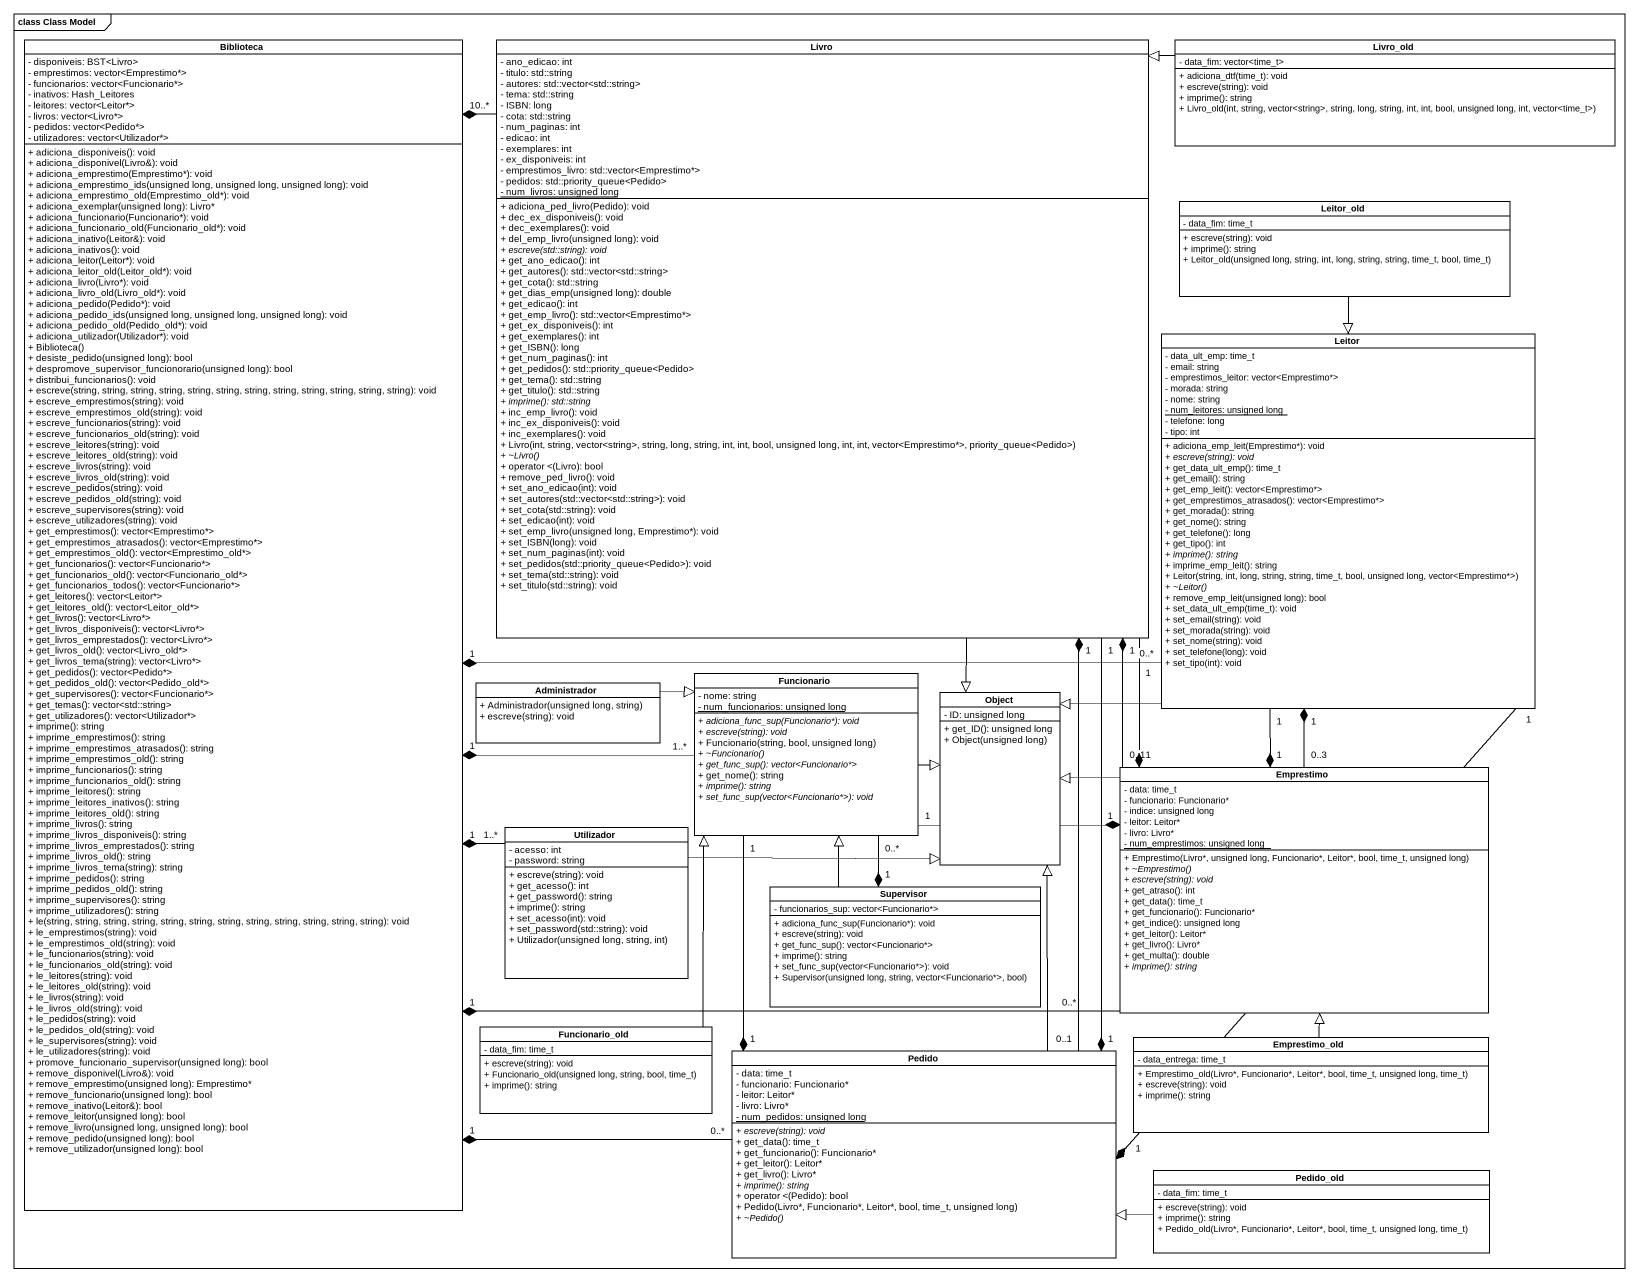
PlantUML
@startuml
mainframe class Class Model
hide circle
hide empty members
skinparam classAttributeIconSize 0
class Biblioteca {
  - disponiveis: BST<Livro>
  - emprestimos: vector<Emprestimo*>
  - funcionarios: vector<Funcionario*>
  - inativos: Hash_Leitores
  - leitores: vector<Leitor*>
  - livros: vector<Livro*>
  - pedidos: vector<Pedido*>
  - utilizadores: vector<Utilizador*>
  + adiciona_disponiveis(): void
  + adiciona_disponivel(Livro&): void
  + adiciona_emprestimo(Emprestimo*): void
  + adiciona_emprestimo_ids(unsigned long, unsigned long, unsigned long): void
  + adiciona_emprestimo_old(Emprestimo_old*): void
  + adiciona_exemplar(unsigned long): Livro*
  + adiciona_funcionario(Funcionario*): void
  + adiciona_funcionario_old(Funcionario_old*): void
  + adiciona_inativo(Leitor&): void
  + adiciona_inativos(): void
  + adiciona_leitor(Leitor*): void
  + adiciona_leitor_old(Leitor_old*): void
  + adiciona_livro(Livro*): void
  + adiciona_livro_old(Livro_old*): void
  + adiciona_pedido(Pedido*): void
  + adiciona_pedido_ids(unsigned long, unsigned long, unsigned long): void
  + adiciona_pedido_old(Pedido_old*): void
  + adiciona_utilizador(Utilizador*): void
  + Biblioteca()
  + desiste_pedido(unsigned long): bool
  + despromove_supervisor_funcionorario(unsigned long): bool
  + distribui_funcionarios(): void
  + escreve(string, string, string, string, string, string, string, string, string, string, string, string): void
  + escreve_emprestimos(string): void
  + escreve_emprestimos_old(string): void
  + escreve_funcionarios(string): void
  + escreve_funcionarios_old(string): void
  + escreve_leitores(string): void
  + escreve_leitores_old(string): void
  + escreve_livros(string): void
  + escreve_livros_old(string): void
  + escreve_pedidos(string): void
  + escreve_pedidos_old(string): void
  + escreve_supervisores(string): void
  + escreve_utilizadores(string): void
  + get_emprestimos(): vector<Emprestimo*>
  + get_emprestimos_atrasados(): vector<Emprestimo*>
  + get_emprestimos_old(): vector<Emprestimo_old*>
  + get_funcionarios(): vector<Funcionario*>
  + get_funcionarios_old(): vector<Funcionario_old*>
  + get_funcionarios_todos(): vector<Funcionario*>
  + get_leitores(): vector<Leitor*>
  + get_leitores_old(): vector<Leitor_old*>
  + get_livros(): vector<Livro*>
  + get_livros_disponiveis(): vector<Livro*>
  + get_livros_emprestados(): vector<Livro*>
  + get_livros_old(): vector<Livro_old*>
  + get_livros_tema(string): vector<Livro*>
  + get_pedidos(): vector<Pedido*>
  + get_pedidos_old(): vector<Pedido_old*>
  + get_supervisores(): vector<Funcionario*>
  + get_temas(): vector<std::string>
  + get_utilizadores(): vector<Utilizador*>
  + imprime(): string
  + imprime_emprestimos(): string
  + imprime_emprestimos_atrasados(): string
  + imprime_emprestimos_old(): string
  + imprime_funcionarios(): string
  + imprime_funcionarios_old(): string
  + imprime_leitores(): string
  + imprime_leitores_inativos(): string
  + imprime_leitores_old(): string
  + imprime_livros(): string
  + imprime_livros_disponiveis(): string
  + imprime_livros_emprestados(): string
  + imprime_livros_old(): string
  + imprime_livros_tema(string): string
  + imprime_pedidos(): string
  + imprime_pedidos_old(): string
  + imprime_supervisores(): string
  + imprime_utilizadores(): string
  + le(string, string, string, string, string, string, string, string, string, string, string, string): void
  + le_emprestimos(string): void
  + le_emprestimos_old(string): void
  + le_funcionarios(string): void
  + le_funcionarios_old(string): void
  + le_leitores(string): void
  + le_leitores_old(string): void
  + le_livros(string): void
  + le_livros_old(string): void
  + le_pedidos(string): void
  + le_pedidos_old(string): void
  + le_supervisores(string): void
  + le_utilizadores(string): void
  + promove_funcionario_supervisor(unsigned long): bool
  + remove_disponivel(Livro&): void
  + remove_emprestimo(unsigned long): Emprestimo*
  + remove_funcionario(unsigned long): bool
  + remove_inativo(Leitor&): bool
  + remove_leitor(unsigned long): bool
  + remove_livro(unsigned long, unsigned long): bool
  + remove_pedido(unsigned long): bool
  + remove_utilizador(unsigned long): bool
}
class Livro {
  - ano_edicao: int
  - titulo: std::string
  - autores: std::vector<std::string>
  - tema: std::string
  - ISBN: long
  - cota: std::string
  - num_paginas: int
  - edicao: int
  - exemplares: int
  - ex_disponiveis: int
  - emprestimos_livro: std::vector<Emprestimo*>
  - pedidos: std::priority_queue<Pedido>
  {static} - num_livros: unsigned long
  + adiciona_ped_livro(Pedido): void
  + dec_ex_disponiveis(): void
  + dec_exemplares(): void
  + del_emp_livro(unsigned long): void
  {abstract} + escreve(std::string): void
  + get_ano_edicao(): int
  + get_autores(): std::vector<std::string>
  + get_cota(): std::string
  + get_dias_emp(unsigned long): double
  + get_edicao(): int
  + get_emp_livro(): std::vector<Emprestimo*>
  + get_ex_disponiveis(): int
  + get_exemplares(): int
  + get_ISBN(): long
  + get_num_paginas(): int
  + get_pedidos(): std::priority_queue<Pedido>
  + get_tema(): std::string
  + get_titulo(): std::string
  {abstract} + imprime(): std::string
  + inc_emp_livro(): void
  + inc_ex_disponiveis(): void
  + inc_exemplares(): void
  + Livro(int, string, vector<string>, string, long, string, int, int, bool, unsigned long, int, int, vector<Emprestimo*>, priority_queue<Pedido>)
  {abstract} + ~Livro()
  + operator <(Livro): bool
  + remove_ped_livro(): void
  + set_ano_edicao(int): void
  + set_autores(std::vector<std::string>): void
  + set_cota(std::string): void
  + set_edicao(int): void
  + set_emp_livro(unsigned long, Emprestimo*): void
  + set_ISBN(long): void
  + set_num_paginas(int): void
  + set_pedidos(std::priority_queue<Pedido>): void
  + set_tema(std::string): void
  + set_titulo(std::string): void
}
class Livro_old {
  - data_fim: vector<time_t>
  + adiciona_dtf(time_t): void
  + escreve(string): void
  + imprime(): string
  + Livro_old(int, string, vector<string>, string, long, string, int, int, bool, unsigned long, int, vector<time_t>)
}
class Leitor_old {
  - data_fim: time_t
  + escreve(string): void
  + imprime(): string
  + Leitor_old(unsigned long, string, int, long, string, string, time_t, bool, time_t)
}
class Leitor {
  - data_ult_emp: time_t
  - email: string
  - emprestimos_leitor: vector<Emprestimo*>
  - morada: string
  - nome: string
  {static} - num_leitores: unsigned long
  - telefone: long
  - tipo: int
  + adiciona_emp_leit(Emprestimo*): void
  {abstract} + escreve(string): void
  + get_data_ult_emp(): time_t
  + get_email(): string
  + get_emp_leit(): vector<Emprestimo*>
  + get_emprestimos_atrasados(): vector<Emprestimo*>
  + get_morada(): string
  + get_nome(): string
  + get_telefone(): long
  + get_tipo(): int
  {abstract} + imprime(): string
  + imprime_emp_leit(): string
  + Leitor(string, int, long, string, string, time_t, bool, unsigned long, vector<Emprestimo*>)
  {abstract} + ~Leitor()
  + remove_emp_leit(unsigned long): bool
  + set_data_ult_emp(time_t): void
  + set_email(string): void
  + set_morada(string): void
  + set_nome(string): void
  + set_telefone(long): void
  + set_tipo(int): void
}
class Administrador {
  + Administrador(unsigned long, string)
  + escreve(string): void
}
class Funcionario {
  - nome: string
  {static} - num_funcionarios: unsigned long
  {abstract} + adiciona_func_sup(Funcionario*): void
  {abstract} + escreve(string): void
  + Funcionario(string, bool, unsigned long)
  {abstract} + ~Funcionario()
  {abstract} + get_func_sup(): vector<Funcionario*>
  + get_nome(): string
  {abstract} + imprime(): string
  {abstract} + set_func_sup(vector<Funcionario*>): void
}
class "Object" as Object_ {
  - ID: unsigned long
  + get_ID(): unsigned long
  + Object(unsigned long)
}
class Emprestimo {
  - data: time_t
  - funcionario: Funcionario*
  - indice: unsigned long
  - leitor: Leitor*
  - livro: Livro*
  {static} - num_emprestimos: unsigned long
  + Emprestimo(Livro*, unsigned long, Funcionario*, Leitor*, bool, time_t, unsigned long)
  {abstract} + ~Emprestimo()
  {abstract} + escreve(string): void
  + get_atraso(): int
  + get_data(): time_t
  + get_funcionario(): Funcionario*
  + get_indice(): unsigned long
  + get_leitor(): Leitor*
  + get_livro(): Livro*
  + get_multa(): double
  {abstract} + imprime(): string
}
class Utilizador {
  - acesso: int
  - password: string
  + escreve(string): void
  + get_acesso(): int
  + get_password(): string
  + imprime(): string
  + set_acesso(int): void
  + set_password(std::string): void
  + Utilizador(unsigned long, string, int)
}
class Supervisor {
  - funcionarios_sup: vector<Funcionario*>
  + adiciona_func_sup(Funcionario*): void
  + escreve(string): void
  + get_func_sup(): vector<Funcionario*>
  + imprime(): string
  + set_func_sup(vector<Funcionario*>): void
  + Supervisor(unsigned long, string, vector<Funcionario*>, bool)
}
class Funcionario_old {
  - data_fim: time_t
  + escreve(string): void
  + Funcionario_old(unsigned long, string, bool, time_t)
  + imprime(): string
}
class Emprestimo_old {
  - data_entrega: time_t
  + Emprestimo_old(Livro*, Funcionario*, Leitor*, bool, time_t, unsigned long, time_t)
  + escreve(string): void
  + imprime(): string
}
class Pedido {
  - data: time_t
  - funcionario: Funcionario*
  - leitor: Leitor*
  - livro: Livro*
  {static} - num_pedidos: unsigned long
  {abstract} + escreve(string): void
  + get_data(): time_t
  + get_funcionario(): Funcionario*
  + get_leitor(): Leitor*
  + get_livro(): Livro*
  {abstract} + imprime(): string
  + operator <(Pedido): bool
  + Pedido(Livro*, Funcionario*, Leitor*, bool, time_t, unsigned long)
  {abstract} + ~Pedido()
}
class Pedido_old {
  - data_fim: time_t
  + escreve(string): void
  + imprime(): string
  + Pedido_old(Livro*, Funcionario*, Leitor*, bool, time_t, unsigned long, time_t)
}
Livro "0..*" -left-* "1" Biblioteca
Livro --|> Object_
Livro "1" --* "1" Emprestimo
Livro "1" --* "1" Pedido
Livro_old -left-|> Livro
Leitor_old --|> Leitor
Leitor "0..*" -left-* "1" Biblioteca
Leitor --|> Object_
Leitor "1" --* "1" Emprestimo
Leitor "1" --* "1" Pedido
Administrador -right-|> Funcionario
Funcionario "1..*" -left-* "1" Biblioteca
Funcionario -right-|> Object_
Funcionario "1" -right-* "1" Emprestimo
Funcionario "0..*" --* "1" Supervisor
Funcionario "1" --* "1" Pedido
Emprestimo "0..*" -left-* "1" Biblioteca
Emprestimo "0..1" -up-* "1" Livro
Emprestimo "0..3" -up-* "1" Leitor
Emprestimo -left-|> Object_
Utilizador "1..*" -up-* "1" Biblioteca
Utilizador -right-|> Object_
Supervisor -up-|> Funcionario
Funcionario_old -up-|> Funcionario
Emprestimo_old -up-|> Emprestimo
Pedido "0..*" -up-* "1" Biblioteca
Pedido "0..1" -up-* "1" Livro
Pedido -up-|> Object_
Pedido_old -left-|> Pedido
@enduml
